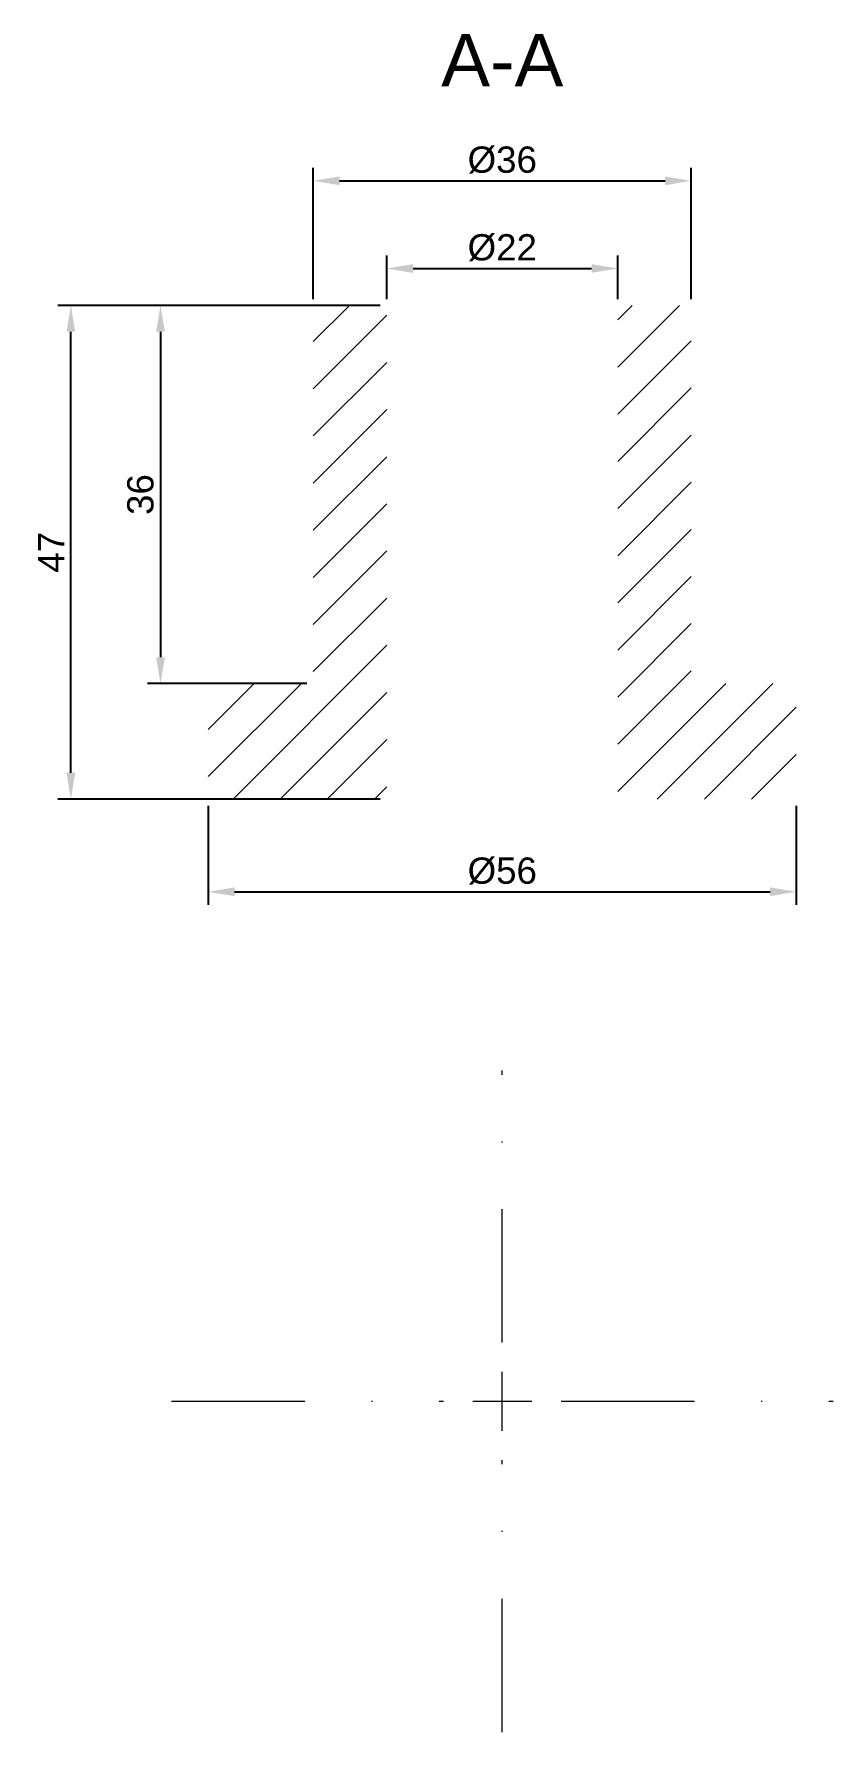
# Paper-space layout 'Layout1' of a CAD drawing. Header units: millimetres. Extents: x 23 to 99, y 25 to 187.
import ezdxf

# ---------------------------------------------------------------- set-up
doc = ezdxf.new("R2010")
doc.units = ezdxf.units.MM
doc.linetypes.add('DASHDOT', pattern=[25.4, 12.7, -6.35, 0, -6.35])
for name, color, linetype, lineweight in [('AXE', 1, 'DASHDOT', 5), ('cote', 250, 'Continuous', 15), ('MD_Annotation', 7, 'Continuous', 25), ('MD_Hatching', 7, 'Continuous', 15)]:
    doc.layers.add(name, color=color, linetype=linetype, lineweight=lineweight)
doc.styles.get("Standard").update_dxf_attribs({"font": 'arial.ttf'})
doc.dimstyles.new('ISO-25', dxfattribs={"dimtxt": 2.5, "dimasz": 2.5, "dimexe": 1.25, "dimexo": 0.625, "dimtad": 1, "dimtxsty": 'Standard', "dimcen": 2.5, "dimadec": 0, "dimazin": 0, "dimtfac": 1, "dimtmove": 0, "dimatfit": 3, "dimfxl": 1, "dimarcsym": 0})

# ---------------------------------------------------------------- blocks, each defined once
blk = doc.blocks.new('*U4')
at = {"layer": 'AXE', "color": 0, "transparency": 16777216}
for p, q in [((0, 5.6), (0, 31.5)), ((-31.5, 0), (-5.6, 0)), ((5.6, 0), (31.5, 0)), ((0, -31.5), (0, -5.6))]:
    blk.add_line(p, q, dxfattribs=at)
at = {"layer": 'AXE', "color": 0, "linetype": 'Continuous', "transparency": 16777216}
for p, q in [((0, -2.8), (0, 2.8)), ((-2.8, 0), (2.8, 0))]:
    blk.add_line(p, q, dxfattribs=at)
blk = doc.blocks.new('*D7')
at = {"layer": 'cote', "color": 0, "linetype": 'Continuous', "lineweight": -2, "transparency": 16777216}
for p, q in [((39.9, 113.47), (39.9, 104.02)), ((95.9, 113.47), (95.9, 104.02)), ((42.4, 105.27), (93.4, 105.27))]:
    blk.add_line(p, q, dxfattribs=at)
at = {"layer": 'cote', "color": 0, "linetype": 'Continuous', "transparency": 16777216}
for points in [[(42.4, 105.69), (42.4, 104.85), (39.9, 105.27)], [(93.4, 105.69), (93.4, 104.85), (95.9, 105.27)]]:
    blk.add_solid(points, dxfattribs=at)
at = {"layer": 'Defpoints', "color": 0, "linetype": 'Continuous', "transparency": 16777216}
for p in [(39.9, 114.1), (95.9, 114.1), (95.9, 105.27)]:
    blk.add_point(p, dxfattribs=at)
at = {"layer": 'cote', "color": 0, "linetype": 'Continuous', "transparency": 16777216, "insert": (67.9, 107.24), "char_height": 2.5, "attachment_point": 5}
blk.add_mtext('%%c56', dxfattribs=at)
blk = doc.blocks.new('*D8')
at = {"layer": 'cote', "color": 0, "linetype": 'Continuous', "lineweight": -2, "transparency": 16777216}
for p, q in [((49.9, 161.72), (49.9, 174.23)), ((85.9, 161.72), (85.9, 174.23)), ((52.4, 172.98), (83.4, 172.98))]:
    blk.add_line(p, q, dxfattribs=at)
at = {"layer": 'cote', "color": 0, "linetype": 'Continuous', "transparency": 16777216}
for points in [[(52.4, 173.39), (52.4, 172.56), (49.9, 172.98)], [(83.4, 173.39), (83.4, 172.56), (85.9, 172.98)]]:
    blk.add_solid(points, dxfattribs=at)
at = {"layer": 'Defpoints', "color": 0, "linetype": 'Continuous', "transparency": 16777216}
for p in [(85.9, 172.98), (49.9, 161.1), (85.9, 161.1)]:
    blk.add_point(p, dxfattribs=at)
at = {"layer": 'cote', "color": 0, "linetype": 'Continuous', "transparency": 16777216, "insert": (67.9, 174.95), "char_height": 2.5, "attachment_point": 5}
blk.add_mtext('%%c36', dxfattribs=at)
blk = doc.blocks.new('*D9')
at = {"layer": 'cote', "color": 0, "linetype": 'Continuous', "lineweight": -2, "transparency": 16777216}
for p, q in [((56.9, 161.72), (56.9, 165.88)), ((78.9, 161.72), (78.9, 165.88)), ((59.4, 164.63), (76.4, 164.63))]:
    blk.add_line(p, q, dxfattribs=at)
at = {"layer": 'cote', "color": 0, "linetype": 'Continuous', "transparency": 16777216}
for points in [[(59.4, 165.04), (59.4, 164.21), (56.9, 164.63)], [(76.4, 165.04), (76.4, 164.21), (78.9, 164.63)]]:
    blk.add_solid(points, dxfattribs=at)
at = {"layer": 'Defpoints', "color": 0, "linetype": 'Continuous', "transparency": 16777216}
for p in [(78.9, 164.63), (56.9, 161.1), (78.9, 161.1)]:
    blk.add_point(p, dxfattribs=at)
at = {"layer": 'cote', "color": 0, "linetype": 'Continuous', "transparency": 16777216, "insert": (67.9, 166.6), "char_height": 2.5, "attachment_point": 5}
blk.add_mtext('%%C22', dxfattribs=at)
blk = doc.blocks.new('*D10')
at = {"layer": 'cote', "color": 0, "linetype": 'Continuous', "lineweight": -2, "transparency": 16777216}
for p, q in [((56.28, 161.1), (25.57, 161.1)), ((26.82, 116.6), (26.82, 158.6)), ((56.28, 114.1), (25.57, 114.1))]:
    blk.add_line(p, q, dxfattribs=at)
at = {"layer": 'cote', "color": 0, "linetype": 'Continuous', "transparency": 16777216}
for points in [[(26.4, 158.6), (27.23, 158.6), (26.82, 161.1)], [(26.4, 116.6), (27.23, 116.6), (26.82, 114.1)]]:
    blk.add_solid(points, dxfattribs=at)
at = {"layer": 'Defpoints', "color": 0, "linetype": 'Continuous', "transparency": 16777216}
for p in [(26.82, 161.1), (56.9, 161.1), (56.9, 114.1)]:
    blk.add_point(p, dxfattribs=at)
at = {"layer": 'cote', "color": 0, "linetype": 'Continuous', "transparency": 16777216, "insert": (24.94, 137.6), "char_height": 2.5, "attachment_point": 5, "rotation": 90}
blk.add_mtext('47', dxfattribs=at)
blk = doc.blocks.new('*D11')
at = {"layer": 'cote', "color": 0, "linetype": 'Continuous', "lineweight": -2, "transparency": 16777216}
for p, q in [((49.28, 161.1), (34.1, 161.1)), ((35.35, 158.6), (35.35, 127.6)), ((49.28, 125.1), (34.1, 125.1))]:
    blk.add_line(p, q, dxfattribs=at)
at = {"layer": 'cote', "color": 0, "linetype": 'Continuous', "transparency": 16777216}
for points in [[(34.93, 158.6), (35.77, 158.6), (35.35, 161.1)], [(34.93, 127.6), (35.77, 127.6), (35.35, 125.1)]]:
    blk.add_solid(points, dxfattribs=at)
at = {"layer": 'Defpoints', "color": 0, "linetype": 'Continuous', "transparency": 16777216}
for p in [(49.9, 161.1), (35.35, 125.1), (49.9, 125.1)]:
    blk.add_point(p, dxfattribs=at)
at = {"layer": 'cote', "color": 0, "linetype": 'Continuous', "transparency": 16777216, "insert": (33.45, 143.1), "char_height": 2.5, "attachment_point": 5, "rotation": 90}
blk.add_mtext('36', dxfattribs=at)

psp = doc.layouts.get("Layout1")

# ---------------------------------------------------------------- hatches: boundary and pattern name
at = {"layer": 'MD_Hatching', "linetype": 'Continuous'}
h = psp.add_hatch(dxfattribs=at)
h.set_pattern_fill('ANSI31', color=256, style=0)
h.paths.add_polyline_path([(56.904, 114.1), (56.904, 161.1), (49.904, 161.1), (49.904, 125.1), (39.904, 125.1), (39.904, 114.1)], flags=0)
h.paths.add_polyline_path([(78.904, 161.1), (78.904, 114.1), (95.904, 114.1), (95.904, 125.1), (85.904, 125.1), (85.904, 161.1)], flags=0)

# ---------------------------------------------------------------- block references
at = {"layer": 'AXE'}
psp.add_blockref('*U4', (67.904, 56.752), dxfattribs=at)

# ---------------------------------------------------------------- texts
at = {"layer": 'MD_Annotation', "linetype": 'Continuous', "insert": (67.904, 181.963), "char_height": 5, "width": 14.16439, "attachment_point": 8}
psp.add_mtext('A-A ', dxfattribs=at)

# ---------------------------------------------------------------- dimensions: what is measured, and where the dimension line sits
at = {"layer": 'cote', "linetype": 'Continuous'}
for base, p1, p2, text, picture, middle in [((85.904, 172.976), (49.904, 161.1), (85.904, 161.1), '%%c<>', '*D8', (67.904, 174.948)), ((78.904, 164.628), (56.904, 161.1), (78.904, 161.1), '%%C<>', '*D9', (67.904, 166.6)), ((95.904, 105.27), (39.904, 114.1), (95.904, 114.1), '%%c<>', '*D7', (67.904, 107.241))]:
    dim = psp.add_linear_dim(base=base, p1=p1, p2=p2, text=text, dimstyle='ISO-25', override={"dimlfac": -1}, dxfattribs=at)
    dim.commit()
    dim.dimension.update_dxf_attribs({"geometry": picture, "text_midpoint": middle})
for base, p1, p2, picture, middle in [((26.816, 161.1), (56.904, 114.1), (56.904, 161.1), '*D10', (24.941, 137.6)), ((35.349, 125.1), (49.904, 161.1), (49.904, 125.1), '*D11', (33.446, 143.1))]:
    dim = psp.add_linear_dim(base=base, p1=p1, p2=p2, angle=90, dimstyle='ISO-25', override={"dimlfac": -1}, dxfattribs=at)
    dim.commit()
    dim.dimension.update_dxf_attribs({"geometry": picture, "text_midpoint": middle})

doc.saveas('drawing.dxf')
